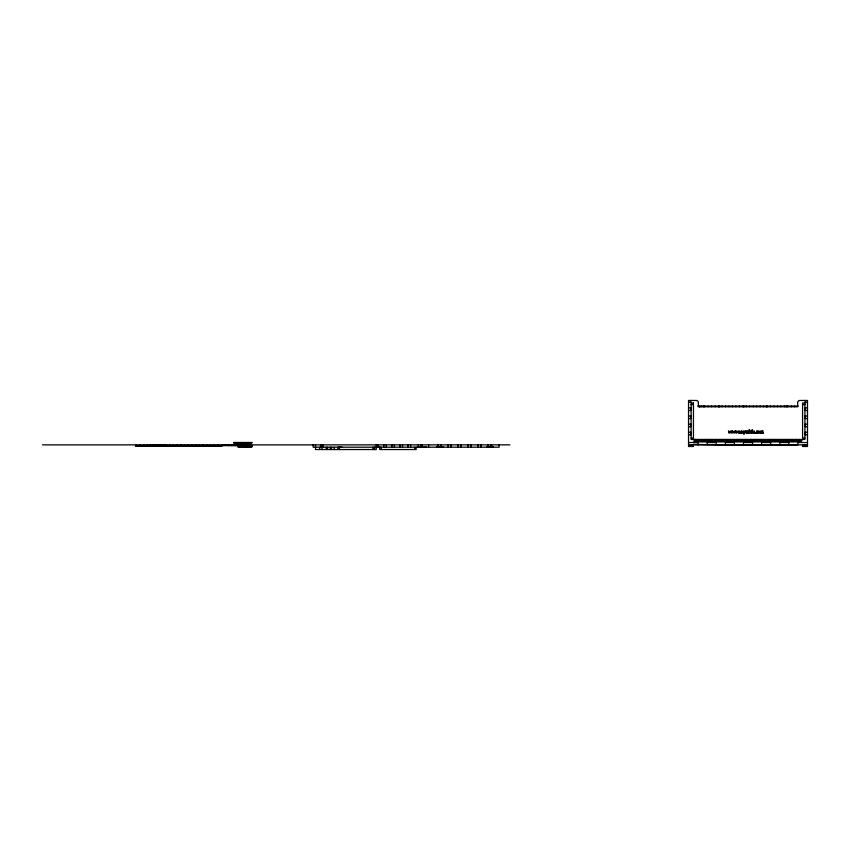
<?xml version="1.0" encoding="UTF-8"?>
<svg xmlns="http://www.w3.org/2000/svg" width="850" height="850" viewBox="0 0 850 850"><rect width="100%" height="100%" fill="white"/><g stroke="black" fill="none" stroke-linecap="round" stroke-linejoin="round"><path stroke-width="1.27" d="M749.562 431.981L750.922 430.897L750.157 431.896L751.156 433.234L749.53 431.981M158.514 446.271L158.514 444.869L156.485 444.922L164.082 444.922M246.319 445.527L244.141 445.538L247.042 445.57M251.791 445.496L251.791 446.866L247.042 446.888C247.807 445.272 242.25 446.452 245.225 446.176C248.944 446.632 241.623 447.026 245.597 446.877M688.543 402.167L690.88 402.167L690.88 400.467M807.489 402.167L805.152 402.167L805.152 400.467M691.114 404.558L693.451 404.558M802.581 404.558L804.918 404.558M697.808 406.066L798.235 406.066M688.543 407.936L690.88 407.936L690.88 410.507L688.543 410.507M807.489 407.936L805.152 407.936L805.152 410.507L807.489 410.507M688.543 416.033L690.88 416.033L690.88 418.604L688.543 418.604M807.489 416.033L805.152 416.033L805.152 418.604L807.489 418.604M688.543 424.139L690.88 424.139L690.88 426.711L688.543 426.711M807.489 424.139L805.152 424.139L805.152 426.711L807.489 426.711M688.543 432.236L690.88 432.236L690.88 434.807L688.543 434.807M807.489 432.236L805.152 432.236L805.152 434.807L807.489 434.807M691.114 438.122L693.451 438.122M802.581 438.122L804.918 438.122M688.543 442.531L698.094 442.531L698.094 444.869M807.489 442.531L797.948 442.531L797.948 444.869M693.377 444.401L719.833 444.869M725.443 444.401L724.742 444.869M42.5 444.869L509.883 444.869M688.543 444.869L807.489 444.869M150.291 444.943L158.61 444.954M251.791 445.549L135.511 445.57L135.511 446.271L221.701 446.271L221.701 444.869M688.543 445.559L690.88 445.559L690.88 446.494L688.543 446.494L688.543 400.467L696.362 400.467A2.008 2.008 0 0 1 698.36 402.464L698.36 406.767L797.683 406.767L797.683 402.613A2.146 2.146 0 0 1 799.829 400.467L807.489 400.467L807.489 446.494L805.152 446.494L805.152 445.559L807.489 445.559M238 446.112L251.791 446.112M238 446.197L251.791 446.239M238 446.813L251.791 446.813M420.803 446.728L420.123 447.196M422.206 446.728L421.526 447.196M425.744 446.728L426.424 447.196M436.741 446.728L443.519 446.728M486.519 446.728L493.297 446.728M246.319 446.888L238 446.866L238 444.869M338.3 447.196L339.533 447.196M339.851 447.196L342.104 447.196M245.597 446.834L247.042 446.856M796.949 444.869L796.248 444.869M795.547 444.869L794.846 444.869M794.771 406.066L794.771 406.767M794.144 444.869L793.443 444.869M792.742 444.869L792.041 444.869M791.339 444.869L790.638 444.869M791.308 406.066L791.308 406.767M789.937 444.869L789.236 444.869M788.874 444.869L788.874 442.531L779.79 442.531L779.79 444.869M788.534 444.869L787.833 444.869M787.844 406.066L787.844 406.767M787.132 444.869L786.431 444.869M786.856 406.066L786.856 406.767M786.154 406.066L786.154 406.767M785.729 444.869L785.028 444.869M784.38 406.066L784.38 406.767M784.327 444.869L783.626 444.869M782.924 444.869L782.223 444.869M781.522 444.869L780.821 444.869M780.916 406.066L780.916 406.767M780.119 444.869L779.418 444.869M778.717 444.869L778.016 444.869M777.452 406.066L777.452 406.767M777.314 444.869L776.613 444.869M775.912 444.869L775.211 444.869M774.509 444.869L773.808 444.869M773.989 406.066L773.989 406.767M773.107 444.869L772.406 444.869M771.704 444.869L771.014 444.869M770.716 444.869L770.716 442.531L761.632 442.531L761.632 444.869M770.525 406.066L770.525 406.767M770.312 444.869L769.611 444.869M768.91 444.869L768.209 444.869M767.508 444.869L766.806 444.869M767.061 406.066L767.061 406.767M766.997 406.066L766.997 406.767M766.296 406.066L766.296 406.767M766.105 444.869L765.404 444.869M764.702 444.869L764.001 444.869M763.597 406.066L763.597 406.767M763.3 444.869L762.599 444.869M761.898 444.869L761.196 444.869M760.495 444.869L759.794 444.869M760.144 406.066L760.144 406.767M759.093 444.869L758.391 444.869M757.69 444.869L756.989 444.869M756.681 406.066L756.681 406.767M756.287 444.869L755.586 444.869M754.885 444.869L754.184 444.869M753.482 444.869L752.781 444.869M753.217 406.066L753.217 406.767M752.558 444.869L752.558 442.531L743.484 442.531L743.484 444.869M752.08 444.869L751.379 444.869M750.678 444.869L749.976 444.869M749.753 406.066L749.753 406.767M749.275 444.869L748.574 444.869M747.872 444.869L747.171 444.869M746.47 444.869L745.769 444.869M746.289 406.066L746.289 406.767M745.067 444.869L744.366 444.869M744.09 406.066L744.09 406.767M743.665 444.869L742.964 444.869M743.389 406.066L743.389 406.767M742.826 406.066L742.826 406.767M742.263 444.869L741.561 444.869M740.86 444.869L740.159 444.869M739.457 444.869L738.756 444.869M739.362 406.066L739.362 406.767M738.055 444.869L737.354 444.869M736.653 444.869L735.951 444.869M735.898 406.066L735.898 406.767M735.25 444.869L734.549 444.869M734.4 444.869L734.4 442.531L725.326 442.531L725.443 444.869M733.847 444.869L733.146 444.869M732.434 406.066L732.434 406.767M732.445 444.869L731.744 444.869M731.043 444.869L730.341 444.869M729.651 444.869L728.949 444.869M728.971 406.066L728.971 406.767M728.248 444.869L727.547 444.869M726.846 444.869L726.144 444.869M725.507 406.066L725.507 406.767M724.041 444.869L723.339 444.869M722.638 444.869L721.937 444.869M722.043 406.066L722.043 406.767M721.236 444.869L720.534 444.869M719.663 406.066L719.663 406.767M718.962 406.066L718.962 406.767M718.59 406.066L718.59 406.767M716.327 444.869L716.242 442.531L707.168 442.531L707.211 444.401M715.126 406.066L715.126 406.767M711.662 406.066L711.662 406.767M708.199 406.066L708.199 406.767M704.735 406.066L704.735 406.767M704.066 406.066L704.066 406.767M703.364 406.066L703.364 406.767M701.271 406.066L701.271 406.767M699.508 406.066L699.508 406.767M699.38 406.066L699.38 406.767M499.173 444.869L499.173 447.196L313.161 447.196L313.161 444.869M491.651 444.869L491.651 447.196M490.907 444.869L490.907 447.196M488.112 444.869L488.112 447.196M480.93 444.869L480.93 447.196M478.125 444.869L478.125 447.196M470.942 444.869L470.942 447.196M468.138 444.869L468.138 447.196M460.966 444.869L460.966 447.196M458.161 444.869L458.161 447.196M450.978 444.869L450.978 447.196M448.173 444.869L448.173 447.196M441.001 444.869L441.001 447.196M438.196 444.869L438.196 447.196M428.602 444.869L428.602 447.196M425.021 447.196L424.32 447.196M423.619 447.196L422.918 447.196M422.291 444.869L422.291 447.196M422.152 444.869L422.227 447.196M422.057 444.869L422.057 447.196M421.356 444.869L421.356 447.196M420.654 444.869L420.654 447.196M419.422 447.196L418.721 447.196M418.317 444.869L418.317 447.196M418.019 447.196L417.318 447.196M416.139 447.196L416.139 449.533L379.684 449.533L379.684 447.196M414.768 447.196L414.768 449.533M410.603 444.869L410.603 447.196M408.032 444.869L408.032 447.196M402.507 444.869L402.507 447.196M399.936 444.869L399.936 447.196M394.4 444.869L394.4 447.196M391.829 444.869L391.829 447.196M386.304 444.869L386.304 447.196M383.733 444.869L383.733 447.196M381.204 447.196L381.204 449.533M380.163 447.196L379.461 447.196M378.76 447.196L378.059 447.196M377.953 444.869L377.953 447.196M377.358 447.196L376.656 447.196M376.252 444.869L376.252 449.533L315.499 449.533L315.499 444.869M374.553 447.196L374.553 449.533M374.319 447.196L374.319 449.533M372.948 447.196L372.948 449.533M339.384 447.196L339.384 449.533M337.854 447.196L337.854 449.533M334.188 447.196L334.188 449.533M331.436 447.196L331.436 449.533M330.225 447.196L330.225 449.533M327.462 447.196L327.462 449.533M326.251 447.196L326.251 449.533M322.979 444.869L322.979 447.196M322.044 447.196L322.044 449.533M320.832 444.869L320.832 447.196M319.706 447.196L319.706 449.533M251.09 445.485L251.09 446.888M250.346 442.489L250.346 443.19M250.484 444.869L250.484 445.57M248.827 442.489L248.827 443.19M248.699 444.869L248.699 445.57M247.308 442.489L247.308 443.19M246.914 444.869L246.914 445.57M245.799 442.489L245.799 443.19M245.129 444.869L245.129 445.57M244.279 442.489L244.279 443.19M243.355 444.869L243.355 445.57M242.76 442.489L242.76 443.19M241.57 444.869L241.57 445.57M241.251 442.489L241.251 443.19M239.732 442.489L239.732 443.19M239.785 444.869L239.785 445.57M238.701 445.485L238.701 446.888M238.212 442.489L238.212 443.19M237.299 444.869L237.299 445.57M237.097 444.869L237.097 445.57M237.001 444.869L237.001 445.57M236.704 442.489L236.704 443.19M236.162 444.869L236.162 445.57M235.514 444.869L235.514 445.57M235.407 444.869L235.407 445.57M235.184 442.489L235.184 443.19M234.611 444.869L234.611 445.57M234.313 444.869L234.313 445.57M234.143 444.869L234.143 445.57M233.442 444.869L233.442 445.57M232.698 444.869L232.698 445.57M232.231 444.869L232.231 445.57M231.976 444.869L231.976 445.57M231.721 444.869L231.689 445.57M231.274 444.869L231.338 445.57M231.019 444.869L231.019 445.57M229.851 444.869L229.851 445.57M229.394 444.869L229.394 445.57M229.234 444.869L229.234 445.57M228.533 444.869L228.533 445.57M228.193 444.869L228.193 445.57M227.97 444.869L227.97 445.57M227.46 444.869L227.46 445.57M225.728 444.869L225.728 445.57M225.08 444.869L225.08 445.57M224.251 444.869L224.251 445.57M223.454 444.869L223.454 445.57M222.934 444.869L222.934 445.57M222.7 444.869L222.7 445.57M222.403 444.869L222.403 445.57M222.317 444.869L222.254 445.57M220.182 445.57L220.182 446.271M217.982 444.869L217.982 446.271M214.264 444.869L214.264 446.271M210.545 444.869L210.545 446.271M206.837 444.869L206.837 446.271M203.118 444.869L203.118 446.271M199.399 444.869L199.399 446.271M195.681 444.869L195.681 446.271M191.962 444.869L191.962 446.271M188.243 444.869L188.243 446.271M184.535 444.869L184.535 446.271M180.816 444.869L180.816 446.271M177.097 444.869L177.097 446.271M173.379 444.869L173.379 446.271M169.66 444.869L169.66 446.271M165.941 444.869L165.941 446.271M162.233 444.869L162.233 446.271M154.796 444.869L154.796 446.271M151.077 444.869L151.077 446.271M147.358 444.869L147.358 446.271M143.639 444.869L143.639 446.271M139.931 444.869L139.931 446.271M136.212 444.869L136.212 446.271M136 444.869L136 445.57M135.745 444.869L135.745 445.57M752.877 431.789L752.941 432.554A1.062 1.062 0 0 0 753.376 433.096L754.959 433.149C752.016 432.947 756.904 430.897 753.334 431.024A1.073 1.073 0 0 0 752.93 431.556L752.877 431.789M759.358 431.789L759.422 432.554A1.062 1.062 0 0 0 759.857 433.096L761.441 433.149C758.497 432.947 763.385 430.897 759.815 431.024A1.073 1.073 0 0 0 759.411 431.556L759.358 431.789M741.009 431.386L742.167 432.629L740.977 433.16C744.951 434.053 740.732 429.091 741.009 431.386M694.237 439.429C692.994 445.761 697.096 438.504 694.237 439.429M695.64 439.429C694.376 445.676 698.53 438.621 695.64 439.429M697.043 439.429C695.852 445.751 699.816 438.515 697.043 439.429M698.445 439.429C697.159 445.644 701.367 438.674 698.445 439.429M699.847 439.429C698.594 445.719 702.727 438.568 699.847 439.429M701.25 439.429C699.964 445.612 704.183 438.717 701.25 439.429M702.653 439.429C701.399 445.719 705.532 438.568 702.653 439.429M704.055 439.429C702.812 445.761 706.903 438.504 704.055 439.429M705.457 439.429C704.193 445.676 708.347 438.621 705.457 439.429M706.86 439.429C705.617 445.761 709.707 438.504 706.86 439.429M708.263 439.429C706.998 445.676 711.153 438.621 708.263 439.429M709.665 439.429C708.475 445.751 712.438 438.515 709.665 439.429M711.067 439.429C709.782 445.644 713.989 438.674 711.067 439.429M712.47 439.429C711.216 445.719 715.339 438.568 712.47 439.429M713.872 439.429C712.576 445.612 716.805 438.717 713.872 439.429M715.275 439.429C714.021 445.719 718.144 438.568 715.275 439.429M716.667 439.429C715.434 445.761 719.525 438.504 716.667 439.429M718.069 439.429C716.816 445.676 720.97 438.621 718.069 439.429M719.472 439.429C718.239 445.761 722.33 438.504 719.472 439.429M720.874 439.429C719.621 445.676 723.764 438.621 720.874 439.429M722.277 439.429C721.097 445.751 725.061 438.515 722.277 439.429M723.679 439.429C722.394 445.644 726.612 438.674 723.679 439.429M725.082 439.429C723.828 445.719 727.961 438.568 725.082 439.429M726.484 439.429C725.199 445.612 729.417 438.717 726.484 439.429M727.887 439.429C726.633 445.719 730.766 438.568 727.887 439.429M729.289 439.429C728.057 445.761 732.148 438.504 729.289 439.429M730.692 439.429C729.438 445.676 733.582 438.621 730.692 439.429M732.094 439.429C730.851 445.761 734.952 438.504 732.094 439.429M733.497 439.429C732.243 445.676 736.387 438.621 733.497 439.429M734.899 439.429C733.709 445.751 737.673 438.515 734.899 439.429M736.302 439.429C735.016 445.644 739.224 438.674 736.302 439.429M737.704 439.429C736.451 445.719 740.584 438.568 737.704 439.429M739.107 439.429C737.821 445.612 742.039 438.717 739.107 439.429M740.509 439.429C739.256 445.719 743.389 438.568 740.509 439.429M741.912 439.429C740.669 445.761 744.759 438.504 741.912 439.429M743.314 439.429C742.05 445.676 746.204 438.621 743.314 439.429M744.717 439.429C743.474 445.761 747.564 438.504 744.717 439.429M746.119 439.429C744.834 445.644 749.041 438.674 746.119 439.429M747.522 439.429C746.332 445.751 750.295 438.515 747.522 439.429M748.924 439.429C747.639 445.644 751.846 438.674 748.924 439.429M750.327 439.429C749.073 445.719 753.196 438.568 750.327 439.429M751.729 439.429C750.433 445.612 754.662 438.717 751.729 439.429M753.132 439.429C751.878 445.719 756.001 438.568 753.132 439.429M754.534 439.429C753.291 445.761 757.382 438.504 754.534 439.429M755.937 439.429C754.673 445.676 758.827 438.621 755.937 439.429M757.329 439.429C756.086 445.719 760.208 438.568 757.329 439.429M758.731 439.429C757.456 445.644 761.664 438.674 758.731 439.429M760.134 439.429C758.954 445.751 762.918 438.515 760.134 439.429M761.536 439.429C760.261 445.644 764.469 438.674 761.536 439.429M762.939 439.429C761.685 445.719 765.818 438.568 762.939 439.429M764.341 439.429C763.056 445.612 767.284 438.717 764.341 439.429M765.744 439.429C764.49 445.719 768.623 438.568 765.744 439.429M767.146 439.429C765.914 445.761 770.004 438.504 767.146 439.429M768.549 439.429C767.295 445.676 771.439 438.621 768.549 439.429M769.951 439.429C768.697 445.719 772.831 438.568 769.951 439.429M771.354 439.429C770.068 445.644 774.276 438.674 771.354 439.429M772.756 439.429C771.503 445.719 775.636 438.568 772.756 439.429M774.159 439.429C772.873 445.612 777.091 438.717 774.159 439.429M775.561 439.429C774.308 445.719 778.441 438.568 775.561 439.429M776.964 439.429C775.678 445.612 779.896 438.717 776.964 439.429M778.366 439.429C777.102 445.676 781.256 438.621 778.366 439.429M779.769 439.429C778.526 445.761 782.627 438.504 779.769 439.429M781.171 439.429C779.907 445.676 784.061 438.621 781.171 439.429M782.574 439.429C781.32 445.719 785.453 438.568 782.574 439.429M783.976 439.429C782.691 445.644 786.898 438.674 783.976 439.429M785.379 439.429C784.125 445.719 788.258 438.568 785.379 439.429M786.781 439.429C785.496 445.612 789.714 438.717 786.781 439.429M788.184 439.429C786.93 445.719 791.053 438.568 788.184 439.429M789.586 439.429C788.343 445.761 792.434 438.504 789.586 439.429M790.989 439.429C789.724 445.676 793.879 438.621 790.989 439.429M792.391 439.429C791.148 445.761 795.239 438.504 792.391 439.429M793.794 439.429C792.529 445.676 796.684 438.621 793.794 439.429M795.196 439.429C794.006 445.751 797.969 438.515 795.196 439.429M796.599 439.429C795.313 445.644 799.521 438.674 796.599 439.429M797.991 439.429C796.747 445.719 800.87 438.568 797.991 439.429M799.393 439.429C798.107 445.612 802.336 438.717 799.393 439.429M800.796 439.429C799.553 445.719 803.675 438.568 800.796 439.429M753.557 431.577L754.343 431.832L753.557 431.577M760.038 431.577L760.824 431.832L760.038 431.577M730.192 431.63L729.119 433.234L728.471 430.897L729.513 432.533L730.543 430.897L730.989 432.544L731.914 430.897L731.223 433.234L730.192 431.63M733.954 431.63L732.87 433.234L732.222 430.897L733.263 432.533L734.304 430.897L734.74 432.544L735.675 430.897L734.984 433.234L733.954 431.63M737.704 431.63L736.631 433.234L735.983 430.897L737.024 432.533L738.055 430.897L738.491 432.544L739.426 430.897L738.735 433.234L737.704 431.63M745.11 430.897L744.43 432.459L743.176 430.897L744.037 433.234L743.516 434.074L744.154 434.074L745.11 430.897M746.81 431.577L746.672 433.234L746.034 433.234L746.034 430.897L747.458 430.844L748.138 433.234L747.511 433.234L747.437 431.439L746.81 431.577M757.456 431.577L757.318 433.234L756.691 433.234L756.691 430.897L758.115 430.844L758.784 433.234L758.157 433.234L758.094 431.439L757.456 431.577M763.3 433.213C761.526 433.627 761.441 430.249 762.758 430.429L763.3 433.213M693.451 403.038L691.114 403.038L691.114 439.493L693.451 439.493L693.451 403.038M804.918 403.038L802.581 403.038L802.581 439.493L804.918 439.493L804.918 403.038M749.53 429.877L748.893 429.877L748.893 433.234L749.53 433.234L749.53 429.877M752.282 429.983L751.655 430.504L752.282 429.983M752.282 430.897L751.655 430.897L751.655 433.234L752.282 433.234L752.282 430.897M740.456 432.544L739.776 433.234L740.456 432.544M756.096 432.544L755.416 433.234L756.096 432.544M251.855 442.489L233.665 442.489L233.665 443.19L251.855 443.19L251.855 442.489M693.451 445.283L691.114 445.283L691.114 446.494L693.451 446.494L693.451 445.272M804.918 445.283L802.581 445.283L802.581 446.494L804.918 446.494L804.918 445.272"/></g></svg>
